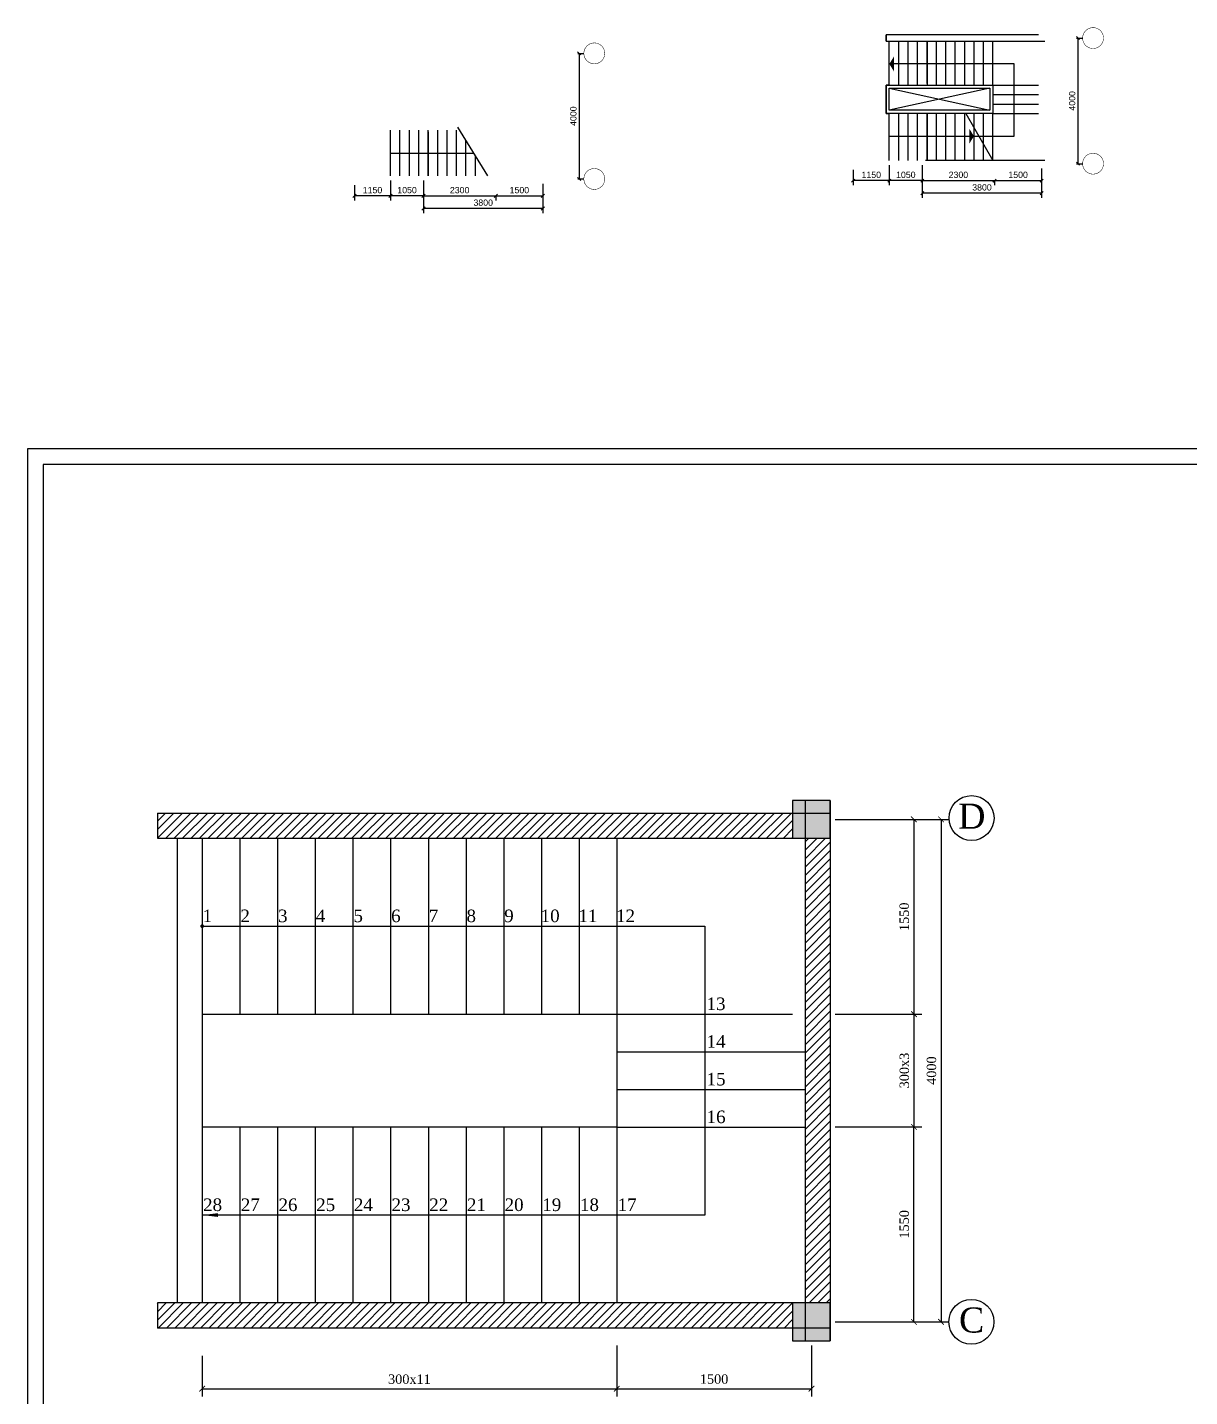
# Model space of a CAD drawing. Header units: millimetres. Extents: x -13160 to 230329, y -20060 to 75228.
# Drawn here: x 146129 to 183138, y 19639 to 63242 of the extents above; entities that cross this region are included whole.
import ezdxf
from ezdxf.enums import TextEntityAlignment as Align

# ---------------------------------------------------------------- set-up
doc = ezdxf.new("R2010")
doc.units = ezdxf.units.MM
doc.header["$LTSCALE"] = 6
for name, color, linetype in [('BAO', 3, 'Continuous'), ('BAODAM', 3, 'Continuous'), ('BAOMANH', 2, 'Continuous'), ('DAI', 4, 'Continuous'), ('HATCH', 5, 'Continuous'), ('KTHUOT', 6, 'Continuous'), ('TEXT', 7, 'Continuous')]:
    doc.layers.add(name, color=color, linetype=linetype)
doc.styles.add('VNI-HELVE', font='')
doc.styles.add('VNI-TIMES', font='')
doc.styles.get('VNI-HELVE').set_extended_font_data('VNI-Helve')
doc.styles.get('VNI-TIMES').set_extended_font_data('VNI-Times')
doc.dimstyles.new('D1', dxfattribs={"dimtxt": 250, "dimasz": 180, "dimexe": 250, "dimexo": 150, "dimgap": 150, "dimtad": 1, "dimdec": 0, "dimtxsty": 'VNI-TIMES', "dimblk": 'ARCHTICK', "dimcen": 2.5, "dimadec": 0, "dimazin": 0, "dimtfac": 1, "dimtdec": 0, "dimtmove": 0, "dimatfit": 3, "dimldrblk": 'ARCHTICK', "dimfxl": 1, "dimarcsym": 0})
doc.dimstyles.new('DIM100S', dxfattribs={"dimscale": 0, "dimtxt": 200, "dimasz": 100, "dimexe": 150, "dimexo": 150, "dimgap": 80, "dimtad": 1, "dimdec": 0, "dimrnd": 50, "dimzin": 0, "dimdsep": 46, "dimtxsty": 'VNI-HELVE', "dimblk1": 'OBLIQUE', "dimblk2": 'OBLIQUE', "dimsah": 1, "dimcen": 0, "dimclrd": 6, "dimclre": 6, "dimclrt": 6, "dimadec": 0, "dimazin": 0, "dimtfac": 1, "dimtdec": 0, "dimtmove": 0, "dimatfit": 3, "dimfxl": 1, "dimtolj": 1, "dimtzin": 0, "dimarcsym": 0})
pattern_1 = [(45, (107303.64, -13353.24), (-134.70384, 134.70384), [])]

# ---------------------------------------------------------------- blocks, each defined once
blk = doc.blocks.new('_ArchTick')
at = {"layer": 'BAOMANH', "color": 0, "const_width": 0.15}
blk.add_lwpolyline([(-0.5, -0.5), (0.5, 0.5)], dxfattribs=at)
blk = doc.blocks.new('*D47')
at = {"layer": 'DEFPOINTS', "color": 0, "linetype": 'Continuous', "ltscale": 4}
for p in [(151695, 21086), (164896, 21268), (164896, 19890)]:
    blk.add_point(p, dxfattribs=at)
at = {"layer": 'KTHUOT', "color": 0, "linetype": 'Continuous', "lineweight": -2, "ltscale": 4, "transparency": 16777216}
for p, q in [((151695, 20936), (151695, 19640)), ((164896, 21118), (164896, 19640)), ((151695, 19890), (164896, 19890))]:
    blk.add_line(p, q, dxfattribs=at)
at = {"layer": 'KTHUOT', "color": 0, "linetype": 'Continuous', "lineweight": -2, "ltscale": 4, "transparency": 16777216, "xscale": 180, "yscale": 180, "zscale": 180, "rotation": 180}
blk.add_blockref('_ArchTick', (151695, 19890), dxfattribs=at)
at = {"layer": 'KTHUOT', "color": 0, "linetype": 'Continuous', "lineweight": -2, "ltscale": 4, "transparency": 16777216, "xscale": 180, "yscale": 180, "zscale": 180}
blk.add_blockref('_ArchTick', (164896, 19890), dxfattribs=at)
at = {"layer": 'KTHUOT', "color": 0, "linetype": 'Continuous', "ltscale": 4, "transparency": 16777216, "insert": (158295, 20193), "char_height": 300, "attachment_point": 5, "style": 'VNI-TIMES'}
blk.add_mtext('300x11', dxfattribs=at)
blk = doc.blocks.new('*D46')
at = {"layer": 'DEFPOINTS', "color": 0, "linetype": 'Continuous', "ltscale": 4}
for p in [(164896, 21418), (171097, 21421), (171097, 19890)]:
    blk.add_point(p, dxfattribs=at)
at = {"layer": 'KTHUOT', "color": 0, "linetype": 'Continuous', "lineweight": -2, "ltscale": 4, "transparency": 16777216}
for p, q in [((164896, 21268), (164896, 19640)), ((171097, 21271), (171097, 19640)), ((164896, 19890), (171097, 19890))]:
    blk.add_line(p, q, dxfattribs=at)
at = {"layer": 'KTHUOT', "color": 0, "linetype": 'Continuous', "lineweight": -2, "ltscale": 4, "transparency": 16777216, "xscale": 180, "yscale": 180, "zscale": 180, "rotation": 180}
blk.add_blockref('_ArchTick', (164896, 19890), dxfattribs=at)
at = {"layer": 'KTHUOT', "color": 0, "linetype": 'Continuous', "lineweight": -2, "ltscale": 4, "transparency": 16777216, "xscale": 180, "yscale": 180, "zscale": 180}
blk.add_blockref('_ArchTick', (171097, 19890), dxfattribs=at)
at = {"layer": 'KTHUOT', "color": 0, "linetype": 'Continuous', "ltscale": 4, "transparency": 16777216, "insert": (167996, 20196), "char_height": 300, "attachment_point": 5, "style": 'VNI-TIMES'}
blk.add_mtext('1500', dxfattribs=at)
blk = doc.blocks.new('*D49')
at = {"layer": 'DEFPOINTS', "color": 0, "linetype": 'Continuous', "ltscale": 4}
for p in [(171697, 28230), (174358, 28230), (171697, 22021)]:
    blk.add_point(p, dxfattribs=at)
at = {"layer": 'KTHUOT', "color": 0, "linetype": 'Continuous', "lineweight": -2, "ltscale": 4, "transparency": 16777216}
for p, q in [((171847, 28230), (174608, 28230)), ((174358, 22021), (174358, 28230)), ((171847, 22021), (174608, 22021))]:
    blk.add_line(p, q, dxfattribs=at)
at = {"layer": 'KTHUOT', "color": 0, "linetype": 'Continuous', "lineweight": -2, "ltscale": 4, "transparency": 16777216, "xscale": 180, "yscale": 180, "zscale": 180}
for p, rotation in [((174358, 28230), 90), ((174358, 22021), 270)]:
    blk.add_blockref('_ArchTick', p, dxfattribs=dict(at, rotation=rotation))
at = {"layer": 'KTHUOT', "color": 0, "linetype": 'Continuous', "ltscale": 4, "transparency": 16777216, "insert": (174052, 25126), "char_height": 300, "attachment_point": 5, "rotation": 90, "style": 'VNI-TIMES'}
blk.add_mtext('1550', dxfattribs=at)
blk = doc.blocks.new('*D48')
at = {"layer": 'DEFPOINTS', "color": 0, "linetype": 'Continuous', "ltscale": 4}
for p in [(171847, 38021), (171847, 22021), (175223, 22021)]:
    blk.add_point(p, dxfattribs=at)
at = {"layer": 'KTHUOT', "color": 0, "linetype": 'Continuous', "lineweight": -2, "ltscale": 4, "transparency": 16777216}
for p, q in [((171997, 38021), (175473, 38021)), ((175223, 38021), (175223, 22021)), ((171997, 22021), (175473, 22021))]:
    blk.add_line(p, q, dxfattribs=at)
at = {"layer": 'KTHUOT', "color": 0, "linetype": 'Continuous', "lineweight": -2, "ltscale": 4, "transparency": 16777216, "xscale": 180, "yscale": 180, "zscale": 180}
for p, rotation in [((175223, 38021), 90), ((175223, 22021), 270)]:
    blk.add_blockref('_ArchTick', p, dxfattribs=dict(at, rotation=rotation))
at = {"layer": 'KTHUOT', "color": 0, "linetype": 'Continuous', "ltscale": 4, "transparency": 16777216, "insert": (174919, 30021), "char_height": 300, "attachment_point": 5, "rotation": 90, "style": 'VNI-TIMES'}
blk.add_mtext('4000', dxfattribs=at)
blk = doc.blocks.new('*D45')
at = {"layer": 'DEFPOINTS', "color": 0, "linetype": 'Continuous', "ltscale": 4}
for p in [(171847, 31819), (171847, 28230), (174358, 28230)]:
    blk.add_point(p, dxfattribs=at)
at = {"layer": 'KTHUOT', "color": 0, "linetype": 'Continuous', "lineweight": -2, "ltscale": 4, "transparency": 16777216}
for p, q in [((171997, 31819), (174608, 31819)), ((174358, 31819), (174358, 28230)), ((171997, 28230), (174608, 28230))]:
    blk.add_line(p, q, dxfattribs=at)
at = {"layer": 'KTHUOT', "color": 0, "linetype": 'Continuous', "lineweight": -2, "ltscale": 4, "transparency": 16777216, "xscale": 180, "yscale": 180, "zscale": 180}
for p, rotation in [((174358, 31819), 90), ((174358, 28230), 270)]:
    blk.add_blockref('_ArchTick', p, dxfattribs=dict(at, rotation=rotation))
at = {"layer": 'KTHUOT', "color": 0, "linetype": 'Continuous', "ltscale": 4, "transparency": 16777216, "insert": (174055, 30024), "char_height": 300, "attachment_point": 5, "rotation": 90, "style": 'VNI-TIMES'}
blk.add_mtext('300x3', dxfattribs=at)
blk = doc.blocks.new('*D44')
at = {"layer": 'DEFPOINTS', "color": 0, "linetype": 'Continuous', "ltscale": 4}
for p in [(171697, 38021), (171697, 31819), (174358, 31819)]:
    blk.add_point(p, dxfattribs=at)
at = {"layer": 'KTHUOT', "color": 0, "linetype": 'Continuous', "lineweight": -2, "ltscale": 4, "transparency": 16777216}
for p, q in [((171847, 38021), (174608, 38021)), ((174358, 38021), (174358, 31819)), ((171847, 31819), (174608, 31819))]:
    blk.add_line(p, q, dxfattribs=at)
at = {"layer": 'KTHUOT', "color": 0, "linetype": 'Continuous', "lineweight": -2, "ltscale": 4, "transparency": 16777216, "xscale": 180, "yscale": 180, "zscale": 180}
for p, rotation in [((174358, 38021), 90), ((174358, 31819), 270)]:
    blk.add_blockref('_ArchTick', p, dxfattribs=dict(at, rotation=rotation))
at = {"layer": 'KTHUOT', "color": 0, "linetype": 'Continuous', "ltscale": 4, "transparency": 16777216, "insert": (174052, 34920), "char_height": 300, "attachment_point": 5, "rotation": 90, "style": 'VNI-TIMES'}
blk.add_mtext('1550', dxfattribs=at)
blk = doc.blocks.new('_OBLIQUE')
at = {"color": 0, "linetype": 'ByBlock'}
blk.add_line((-0.5, -0.5), (0.5, 0.5), dxfattribs=at)
blk = doc.blocks.new('*D51')
at = {"layer": 'BAO', "color": 6, "linetype": 'Continuous', "lineweight": -2, "ltscale": 4}
for p, q in [((163659, 62415), (163849, 62415)), ((163699, 62415), (163699, 58415)), ((163659, 58415), (163849, 58415))]:
    blk.add_line(p, q, dxfattribs=at)
at = {"layer": 'DEFPOINTS', "color": 0, "linetype": 'Continuous', "ltscale": 4}
for p in [(163509, 62415), (163509, 58415), (163699, 58415)]:
    blk.add_point(p, dxfattribs=at)
at = {"layer": 'BAO', "color": 6, "linetype": 'Continuous', "lineweight": -2, "ltscale": 4, "xscale": 100, "yscale": 100, "zscale": 100}
for p, rotation in [((163699, 62415), 90), ((163699, 58415), 270)]:
    blk.add_blockref('_OBLIQUE', p, dxfattribs=dict(at, rotation=rotation))
at = {"layer": 'BAO', "color": 6, "linetype": 'Continuous', "ltscale": 4, "insert": (163516, 60415), "char_height": 200, "attachment_point": 5, "rotation": 90, "style": 'VNI-HELVE'}
blk.add_mtext('\\A1;4000', dxfattribs=at)
blk = doc.blocks.new('*D52')
at = {"layer": 'BAO', "color": 6, "linetype": 'Continuous', "lineweight": -2, "ltscale": 4}
for p, q in [((161047, 57876), (162544, 57876)), ((161047, 57870), (161047, 57726)), ((162544, 57870), (162544, 57726))]:
    blk.add_line(p, q, dxfattribs=at)
at = {"layer": 'DEFPOINTS', "color": 0, "linetype": 'Continuous', "ltscale": 4}
for p in [(161047, 58020), (162544, 58020), (162544, 57876)]:
    blk.add_point(p, dxfattribs=at)
at = {"layer": 'BAO', "color": 6, "linetype": 'Continuous', "lineweight": -2, "ltscale": 4, "xscale": 100, "yscale": 100, "zscale": 100, "rotation": 180}
blk.add_blockref('_OBLIQUE', (161047, 57876), dxfattribs=at)
at = {"layer": 'BAO', "color": 6, "linetype": 'Continuous', "lineweight": -2, "ltscale": 4, "xscale": 100, "yscale": 100, "zscale": 100}
blk.add_blockref('_OBLIQUE', (162544, 57876), dxfattribs=at)
at = {"layer": 'BAO', "color": 6, "linetype": 'Continuous', "ltscale": 4, "insert": (161796, 58059), "char_height": 200, "attachment_point": 5, "style": 'VNI-HELVE'}
blk.add_mtext('\\A1;1500', dxfattribs=at)
blk = doc.blocks.new('*D53')
at = {"layer": 'BAO', "color": 6, "linetype": 'Continuous', "lineweight": -2, "ltscale": 4}
for p, q in [((158744, 58365), (158744, 57726)), ((158744, 57876), (161044, 57876)), ((161044, 57865), (161044, 57726))]:
    blk.add_line(p, q, dxfattribs=at)
at = {"layer": 'DEFPOINTS', "color": 0, "linetype": 'Continuous', "ltscale": 4}
for p in [(158744, 58515), (161044, 58015), (161044, 57876)]:
    blk.add_point(p, dxfattribs=at)
at = {"layer": 'BAO', "color": 6, "linetype": 'Continuous', "lineweight": -2, "ltscale": 4, "xscale": 100, "yscale": 100, "zscale": 100, "rotation": 180}
blk.add_blockref('_OBLIQUE', (158744, 57876), dxfattribs=at)
at = {"layer": 'BAO', "color": 6, "linetype": 'Continuous', "lineweight": -2, "ltscale": 4, "xscale": 100, "yscale": 100, "zscale": 100}
blk.add_blockref('_OBLIQUE', (161044, 57876), dxfattribs=at)
at = {"layer": 'BAO', "color": 6, "linetype": 'Continuous', "ltscale": 4, "insert": (159894, 58059), "char_height": 200, "attachment_point": 5, "style": 'VNI-HELVE'}
blk.add_mtext('\\A1;2300', dxfattribs=at)
blk = doc.blocks.new('*D54')
at = {"layer": 'BAO', "color": 6, "linetype": 'Continuous', "lineweight": -2, "ltscale": 4}
for p, q in [((158744, 58015), (158744, 57326)), ((162544, 58265), (162544, 57326)), ((162544, 57476), (158744, 57476))]:
    blk.add_line(p, q, dxfattribs=at)
at = {"layer": 'DEFPOINTS', "color": 0, "linetype": 'Continuous', "ltscale": 4}
for p in [(158744, 58165), (162544, 58415), (158744, 57476)]:
    blk.add_point(p, dxfattribs=at)
at = {"layer": 'BAO', "color": 6, "linetype": 'Continuous', "lineweight": -2, "ltscale": 4, "xscale": 100, "yscale": 100, "zscale": 100, "rotation": 180}
blk.add_blockref('_OBLIQUE', (158744, 57476), dxfattribs=at)
at = {"layer": 'BAO', "color": 6, "linetype": 'Continuous', "lineweight": -2, "ltscale": 4, "xscale": 100, "yscale": 100, "zscale": 100}
blk.add_blockref('_OBLIQUE', (162544, 57476), dxfattribs=at)
at = {"layer": 'BAO', "color": 6, "linetype": 'Continuous', "ltscale": 4, "insert": (160644, 57659), "char_height": 200, "attachment_point": 5, "style": 'VNI-HELVE'}
blk.add_mtext('\\A1;3800', dxfattribs=at)
blk = doc.blocks.new('*D55')
at = {"layer": 'BAO', "color": 6, "linetype": 'Continuous', "lineweight": -2, "ltscale": 4}
for p, q in [((157694, 58365), (157694, 57726)), ((158744, 58165), (158744, 57726)), ((158744, 57876), (157694, 57876))]:
    blk.add_line(p, q, dxfattribs=at)
at = {"layer": 'DEFPOINTS', "color": 0, "linetype": 'Continuous', "ltscale": 4}
for p in [(157694, 58515), (158744, 58315), (157694, 57876)]:
    blk.add_point(p, dxfattribs=at)
at = {"layer": 'BAO', "color": 6, "linetype": 'Continuous', "lineweight": -2, "ltscale": 4, "xscale": 100, "yscale": 100, "zscale": 100, "rotation": 180}
blk.add_blockref('_OBLIQUE', (157694, 57876), dxfattribs=at)
at = {"layer": 'BAO', "color": 6, "linetype": 'Continuous', "lineweight": -2, "ltscale": 4, "xscale": 100, "yscale": 100, "zscale": 100}
blk.add_blockref('_OBLIQUE', (158744, 57876), dxfattribs=at)
at = {"layer": 'BAO', "color": 6, "linetype": 'Continuous', "ltscale": 4, "insert": (158219, 58059), "char_height": 200, "attachment_point": 5, "style": 'VNI-HELVE'}
blk.add_mtext('\\A1;1050', dxfattribs=at)
blk = doc.blocks.new('*D56')
at = {"layer": 'BAO', "color": 6, "linetype": 'Continuous', "lineweight": -2, "ltscale": 4}
for p, q in [((156544, 58215), (156544, 57726)), ((157694, 58215), (157694, 57726)), ((157694, 57876), (156544, 57876))]:
    blk.add_line(p, q, dxfattribs=at)
at = {"layer": 'DEFPOINTS', "color": 0, "linetype": 'Continuous', "ltscale": 4}
for p in [(156544, 58365), (157694, 58365), (156544, 57876)]:
    blk.add_point(p, dxfattribs=at)
at = {"layer": 'BAO', "color": 6, "linetype": 'Continuous', "lineweight": -2, "ltscale": 4, "xscale": 100, "yscale": 100, "zscale": 100, "rotation": 180}
blk.add_blockref('_OBLIQUE', (156544, 57876), dxfattribs=at)
at = {"layer": 'BAO', "color": 6, "linetype": 'Continuous', "lineweight": -2, "ltscale": 4, "xscale": 100, "yscale": 100, "zscale": 100}
blk.add_blockref('_OBLIQUE', (157694, 57876), dxfattribs=at)
at = {"layer": 'BAO', "color": 6, "linetype": 'Continuous', "ltscale": 4, "insert": (157119, 58059), "char_height": 200, "attachment_point": 5, "style": 'VNI-HELVE'}
blk.add_mtext('\\A1;1150', dxfattribs=at)
blk = doc.blocks.new('*D57')
at = {"layer": 'BAO', "color": 6, "linetype": 'Continuous', "lineweight": -2, "ltscale": 4}
for p, q in [((179540, 62902), (179731, 62902)), ((179581, 62902), (179581, 58902)), ((179540, 58902), (179731, 58902))]:
    blk.add_line(p, q, dxfattribs=at)
at = {"layer": 'DEFPOINTS', "color": 0, "linetype": 'Continuous', "ltscale": 4}
for p in [(179390, 62902), (179390, 58902), (179581, 58902)]:
    blk.add_point(p, dxfattribs=at)
at = {"layer": 'BAO', "color": 6, "linetype": 'Continuous', "lineweight": -2, "ltscale": 4, "xscale": 100, "yscale": 100, "zscale": 100}
for p, rotation in [((179581, 62902), 90), ((179581, 58902), 270)]:
    blk.add_blockref('_OBLIQUE', p, dxfattribs=dict(at, rotation=rotation))
at = {"layer": 'BAO', "color": 6, "linetype": 'Continuous', "ltscale": 4, "insert": (179398, 60902), "char_height": 200, "attachment_point": 5, "rotation": 90, "style": 'VNI-HELVE'}
blk.add_mtext('\\A1;4000', dxfattribs=at)
blk = doc.blocks.new('*D58')
at = {"layer": 'BAO', "color": 6, "linetype": 'Continuous', "lineweight": -2, "ltscale": 4}
for p, q in [((174626, 58852), (174626, 58213)), ((174626, 58363), (176926, 58363)), ((176926, 58352), (176926, 58213))]:
    blk.add_line(p, q, dxfattribs=at)
at = {"layer": 'DEFPOINTS', "color": 0, "linetype": 'Continuous', "ltscale": 4}
for p in [(174626, 59002), (176926, 58502), (176926, 58363)]:
    blk.add_point(p, dxfattribs=at)
at = {"layer": 'BAO', "color": 6, "linetype": 'Continuous', "lineweight": -2, "ltscale": 4, "xscale": 100, "yscale": 100, "zscale": 100, "rotation": 180}
blk.add_blockref('_OBLIQUE', (174626, 58363), dxfattribs=at)
at = {"layer": 'BAO', "color": 6, "linetype": 'Continuous', "lineweight": -2, "ltscale": 4, "xscale": 100, "yscale": 100, "zscale": 100}
blk.add_blockref('_OBLIQUE', (176926, 58363), dxfattribs=at)
at = {"layer": 'BAO', "color": 6, "linetype": 'Continuous', "ltscale": 4, "insert": (175776, 58546), "char_height": 200, "attachment_point": 5, "style": 'VNI-HELVE'}
blk.add_mtext('\\A1;2300', dxfattribs=at)
blk = doc.blocks.new('*D59')
at = {"layer": 'BAO', "color": 6, "linetype": 'Continuous', "lineweight": -2, "ltscale": 4}
for p, q in [((176929, 58363), (178426, 58363)), ((176929, 58357), (176929, 58213)), ((178426, 58357), (178426, 58213))]:
    blk.add_line(p, q, dxfattribs=at)
at = {"layer": 'DEFPOINTS', "color": 0, "linetype": 'Continuous', "ltscale": 4}
for p in [(176929, 58507), (178426, 58507), (178426, 58363)]:
    blk.add_point(p, dxfattribs=at)
at = {"layer": 'BAO', "color": 6, "linetype": 'Continuous', "lineweight": -2, "ltscale": 4, "xscale": 100, "yscale": 100, "zscale": 100, "rotation": 180}
blk.add_blockref('_OBLIQUE', (176929, 58363), dxfattribs=at)
at = {"layer": 'BAO', "color": 6, "linetype": 'Continuous', "lineweight": -2, "ltscale": 4, "xscale": 100, "yscale": 100, "zscale": 100}
blk.add_blockref('_OBLIQUE', (178426, 58363), dxfattribs=at)
at = {"layer": 'BAO', "color": 6, "linetype": 'Continuous', "ltscale": 4, "insert": (177677, 58546), "char_height": 200, "attachment_point": 5, "style": 'VNI-HELVE'}
blk.add_mtext('\\A1;1500', dxfattribs=at)
blk = doc.blocks.new('*D60')
at = {"layer": 'BAO', "color": 6, "linetype": 'Continuous', "lineweight": -2, "ltscale": 4}
for p, q in [((173576, 58852), (173576, 58213)), ((174626, 58652), (174626, 58213)), ((174626, 58363), (173576, 58363))]:
    blk.add_line(p, q, dxfattribs=at)
at = {"layer": 'DEFPOINTS', "color": 0, "linetype": 'Continuous', "ltscale": 4}
for p in [(173576, 59002), (174626, 58802), (173576, 58363)]:
    blk.add_point(p, dxfattribs=at)
at = {"layer": 'BAO', "color": 6, "linetype": 'Continuous', "lineweight": -2, "ltscale": 4, "xscale": 100, "yscale": 100, "zscale": 100, "rotation": 180}
blk.add_blockref('_OBLIQUE', (173576, 58363), dxfattribs=at)
at = {"layer": 'BAO', "color": 6, "linetype": 'Continuous', "lineweight": -2, "ltscale": 4, "xscale": 100, "yscale": 100, "zscale": 100}
blk.add_blockref('_OBLIQUE', (174626, 58363), dxfattribs=at)
at = {"layer": 'BAO', "color": 6, "linetype": 'Continuous', "ltscale": 4, "insert": (174101, 58546), "char_height": 200, "attachment_point": 5, "style": 'VNI-HELVE'}
blk.add_mtext('\\A1;1050', dxfattribs=at)
blk = doc.blocks.new('*D61')
at = {"layer": 'BAO', "color": 6, "linetype": 'Continuous', "lineweight": -2, "ltscale": 4}
for p, q in [((172426, 58702), (172426, 58213)), ((173576, 58702), (173576, 58213)), ((173576, 58363), (172426, 58363))]:
    blk.add_line(p, q, dxfattribs=at)
at = {"layer": 'DEFPOINTS', "color": 0, "linetype": 'Continuous', "ltscale": 4}
for p in [(172426, 58852), (173576, 58852), (172426, 58363)]:
    blk.add_point(p, dxfattribs=at)
at = {"layer": 'BAO', "color": 6, "linetype": 'Continuous', "lineweight": -2, "ltscale": 4, "xscale": 100, "yscale": 100, "zscale": 100, "rotation": 180}
blk.add_blockref('_OBLIQUE', (172426, 58363), dxfattribs=at)
at = {"layer": 'BAO', "color": 6, "linetype": 'Continuous', "lineweight": -2, "ltscale": 4, "xscale": 100, "yscale": 100, "zscale": 100}
blk.add_blockref('_OBLIQUE', (173576, 58363), dxfattribs=at)
at = {"layer": 'BAO', "color": 6, "linetype": 'Continuous', "ltscale": 4, "insert": (173001, 58546), "char_height": 200, "attachment_point": 5, "style": 'VNI-HELVE'}
blk.add_mtext('\\A1;1150', dxfattribs=at)
blk = doc.blocks.new('*D62')
at = {"layer": 'BAO', "color": 6, "linetype": 'Continuous', "lineweight": -2, "ltscale": 4}
for p, q in [((174626, 58502), (174626, 57813)), ((178426, 58752), (178426, 57813)), ((178426, 57963), (174626, 57963))]:
    blk.add_line(p, q, dxfattribs=at)
at = {"layer": 'DEFPOINTS', "color": 0, "linetype": 'Continuous', "ltscale": 4}
for p in [(178426, 58902), (174626, 58652), (174626, 57963)]:
    blk.add_point(p, dxfattribs=at)
at = {"layer": 'BAO', "color": 6, "linetype": 'Continuous', "lineweight": -2, "ltscale": 4, "xscale": 100, "yscale": 100, "zscale": 100, "rotation": 180}
blk.add_blockref('_OBLIQUE', (174626, 57963), dxfattribs=at)
at = {"layer": 'BAO', "color": 6, "linetype": 'Continuous', "lineweight": -2, "ltscale": 4, "xscale": 100, "yscale": 100, "zscale": 100}
blk.add_blockref('_OBLIQUE', (178426, 57963), dxfattribs=at)
at = {"layer": 'BAO', "color": 6, "linetype": 'Continuous', "ltscale": 4, "insert": (176526, 58146), "char_height": 200, "attachment_point": 5, "style": 'VNI-HELVE'}
blk.add_mtext('\\A1;3800', dxfattribs=at)

msp = doc.modelspace()

# ---------------------------------------------------------------- hatches: boundary and pattern name
at = {"layer": 'HATCH', "linetype": 'Continuous', "ltscale": 4}
h = msp.add_hatch(dxfattribs=at)
h.set_pattern_fill('ANSI31', color=5, scale=60, style=0)
h.set_pattern_definition(pattern_1)
h.paths.add_polyline_path([(150269.3, 38221), (150269.3, 37421), (170497, 37421), (170497, 38221)])
h = msp.add_hatch(dxfattribs=at)
h.set_pattern_fill('ANSI31', color=5, scale=60, style=0)
h.set_pattern_definition(pattern_1)
h.paths.add_polyline_path([(170897, 22621), (171697, 22621), (171697, 37421), (170897, 37421)])
h = msp.add_hatch(dxfattribs=at)
h.set_pattern_fill('ANSI31', color=5, scale=60, style=0)
h.set_pattern_definition(pattern_1)
h.paths.add_polyline_path([(170497, 21821), (170497, 22621), (150269.3, 22621), (150269.3, 21821)])

# ---------------------------------------------------------------- linework, layer by layer
at = {"layer": 'BAO', "color": 3, "linetype": 'Continuous'}
for p, q in [((173476.1, 63002.3), (173476.1, 62802.3)), ((173476.1, 62802.3), (173476.1, 63002.3)), ((178325.8, 63002), (173476.1, 63002.3)), ((178325.9, 63002), (173476.1, 63002.3)), ((173476.1, 62802.3), (174775.9, 62802)), ((173576.1, 61402), (173576.1, 62802.3)), ((173876.1, 61402), (173876.1, 62802.3)), ((174176.1, 61402), (174176.1, 62802.3)), ((174476.1, 61402), (174476.1, 62802.3)), ((174775.9, 62802), (174775.9, 61402)), ((174775.9, 61452), (174775.9, 62802)), ((174775.9, 62802), (178526.1, 62802)), ((175075.9, 61402), (175075.9, 62802)), ((175375.9, 61402), (175375.9, 62802)), ((175675.9, 61402), (175675.9, 62802)), ((175975.9, 61402), (175975.9, 62802)), ((176275.9, 61402), (176275.9, 62802)), ((176575.9, 61402), (176575.9, 62802)), ((176875.9, 61402), (176875.9, 62802)), ((173576.1, 61402), (173476.1, 61402)), ((173476.1, 61402), (173476.1, 60502)), ((176775.9, 61302), (173576.1, 60602)), ((173576.1, 61302), (176775.9, 60602)), ((176875.9, 61402), (178325.9, 61402)), ((176875.9, 61102), (178325.9, 61102)), ((176875.9, 60802), (178325.9, 60802)), ((173476.1, 60502), (173576.1, 60502)), ((173575.9, 59002), (173575.9, 60502)), ((173875.9, 59002), (173875.9, 60502)), ((174175.9, 59002), (174175.9, 60502)), ((174475.9, 59002), (174475.9, 60502)), ((174775.9, 60502), (174775.9, 59002)), ((174775.9, 59002), (174775.9, 60502)), ((175075.9, 59002), (175075.9, 60502)), ((175375.9, 59002), (175375.9, 60502)), ((175675.9, 59002), (175675.9, 60502)), ((175975.9, 59002), (175975.9, 60502)), ((176007, 60502), (176875.9, 59002)), ((176007, 60502), (176875.9, 59002)), ((176275.9, 59002), (176275.9, 60502)), ((176575.9, 59002), (176575.9, 60502)), ((176875.9, 60502), (178325.9, 60502)), ((176875.9, 59002), (176875.9, 60502)), ((157694.4, 58515), (157694.4, 59965)), ((157994.4, 58515), (157994.4, 59965)), ((158294.4, 58515), (158294.4, 59965)), ((158594.4, 58515), (158594.4, 59965)), ((158894.4, 58515), (158894.4, 59965)), ((158894.4, 59915), (158894.4, 58515)), ((159194.4, 58515), (159194.4, 59965)), ((159494.4, 58515), (159494.4, 59964.9)), ((159794.4, 58515), (159794.4, 59964.9)), ((160794.2, 58515), (159835.7, 60064.9)), ((160094.4, 58515), (160094.4, 59646.7)), ((157694.4, 59240), (160345.9, 59240)), ((160394.4, 58515), (160394.4, 59161.6)), ((178525.9, 59002), (174725.8, 59002))]:
    msp.add_line(p, q, dxfattribs=at)
at = {"layer": 'BAO', "color": 3, "linetype": 'Continuous', "const_width": 15}
for points in [[(179730.8, 62902.2, 1), (180395.8, 62902.2, 1)], [(163849.2, 62415.2, 1), (164514.2, 62415.2, 1)], [(179730.8, 58902, 1), (180395.8, 58902, 1)], [(163849.2, 58415, 1), (164514.2, 58415, 1)]]:
    msp.add_lwpolyline(points, format="xyb", close=True, dxfattribs=at)
at = {"layer": 'BAO', "color": 3, "linetype": 'Continuous'}
msp.add_lwpolyline([(173575.9, 59777), (177550.9, 59777), (177550.9, 62077), (173576.1, 62077)], dxfattribs=at)
for points in [[(173476.1, 61402), (176875.9, 61402), (176875.9, 60502), (173476.1, 60502)], [(173576.1, 61302), (176775.9, 61302), (176775.9, 60602), (173576.1, 60602)]]:
    msp.add_lwpolyline(points, close=True, dxfattribs=at)
for points in [[(173726.1, 62077), (173576.1, 62077), (173726.1, 62318.6)], [(173726.1, 62077), (173576.1, 62077), (173726.1, 61835.3)], [(176121, 59777), (176271, 59777), (176121, 60018.6)], [(176121, 59777), (176271, 59777), (176121, 59535.3)]]:
    msp.add_solid(points, dxfattribs=at)
at = {"layer": 'BAODAM', "color": 3, "linetype": 'Continuous'}
for p, q in [((170897, 38621), (170897, 21421)), ((171697, 38621), (171697, 21421)), ((150269.3, 38221), (171697, 38221)), ((150269.3, 38221), (150269.3, 37421)), ((150269.3, 37421), (171697, 37421)), ((150895.9, 37421), (150895.9, 22621)), ((151695.9, 37421), (151695.9, 22621)), ((152897, 37421), (152897, 31821)), ((154097, 37421), (154097, 31821)), ((155297, 37421), (155297, 31821)), ((156497, 37421), (156497, 31821)), ((157697, 37421), (157697, 31821)), ((158897, 37421), (158897, 31821)), ((160097, 37421), (160097, 31821)), ((161297, 37421), (161297, 31821)), ((162497, 37421), (162497, 31821)), ((163697, 37421), (163697, 31821)), ((164897, 37421), (164897, 28221)), ((151695.9, 31821), (164897, 31821)), ((164897, 31821), (170497, 31821)), ((164897, 30621), (170897, 30621)), ((164897, 29421), (170897, 29421)), ((164897, 28221), (151695.9, 28221)), ((152897, 28221), (152897, 22621)), ((154097, 28221), (154097, 22621)), ((155297, 28221), (155297, 22621)), ((156497, 28221), (156497, 22621)), ((157697, 28221), (157697, 22621)), ((158897, 28221), (158897, 22621)), ((160097, 28221), (160097, 22621)), ((161297, 28221), (161297, 22621)), ((162497, 28221), (162497, 22621)), ((163697, 28221), (163697, 22621)), ((164897, 28221), (164897, 22621)), ((164897, 28221), (170897, 28221)), ((171697, 22621), (150269.3, 22621)), ((150269.3, 22621), (150269.3, 21821)), ((171697, 21821), (150269.3, 21821))]:
    msp.add_line(p, q, dxfattribs=at)
for points in [[(170497, 37421), (171697, 37421), (171697, 38621), (170497, 38621)], [(170497, 21421), (171697, 21421), (171697, 22621), (170497, 22621)]]:
    msp.add_lwpolyline(points, close=True, dxfattribs=at)
for centre in [(176193.7, 38064.6), (176188.7, 22021)]:
    msp.add_circle(centre, 715.7, dxfattribs=at)
for points in [[(170497, 37421), (171697, 37421), (170497, 38621), (171697, 38621)], [(170497, 21421), (171697, 21421), (170497, 22621), (171697, 22621)]]:
    msp.add_solid(points, dxfattribs=at)
at = {"layer": 'DAI', "color": 4, "linetype": 'Continuous', "ltscale": 4}
for p, q in [((151695.9, 34621), (167697, 34621)), ((167697, 34621), (167697, 25421)), ((167697, 25421), (151695.9, 25421))]:
    msp.add_line(p, q, dxfattribs=at)
for points in [[(146129.4, -9580.2), (230329.4, -9580.2), (230329.4, 49819.8), (146129.4, 49819.8)], [(146629.4, -9080.2), (229829.4, -9080.2), (229829.4, 49319.8), (146629.4, 49319.8)]]:
    msp.add_lwpolyline(points, close=True, dxfattribs=at)
at = {"layer": 'DAI', "color": 4, "linetype": 'Continuous', "ltscale": 4, "const_width": 60}
msp.add_lwpolyline([(151665.9, 34621, 1), (151725.9, 34621, 1)], format="xyb", close=True, dxfattribs=at)
at = {"layer": 'DAI', "color": 4, "linetype": 'Continuous', "ltscale": 4}
msp.add_lwpolyline([(151695.9, 25421, 0, 120, 0), (152203.8, 25421, 120, 120, 0)], format="xyseb", dxfattribs=at)

# ---------------------------------------------------------------- texts
at = {"layer": 'DAI', "color": 4, "linetype": 'Continuous', "ltscale": 4, "style": 'VNI-TIMES'}
for s, p in [('1', (151862.2, 34949.2)), ('2', (153063.3, 34949.2)), ('3', (154263.3, 34949.2)), ('4', (155463.3, 34949.2)), ('5', (156663.3, 34949.2)), ('6', (157863.3, 34949.2)), ('7', (159063.3, 34949.2)), ('8', (160263.3, 34949.2)), ('9', (161463.3, 34949.2)), ('10', (162776.1, 34949.2)), ('11', (163976.1, 34949.2)), ('12', (165176.1, 34949.2)), ('13', (168059.5, 32149.2)), ('14', (168059.5, 30949.2)), ('15', (168059.5, 29749.2)), ('16', (168059.5, 28549.2)), ('28', (152026.9, 25749.2)), ('27', (153227.9, 25749.2)), ('26', (154427.9, 25749.2)), ('25', (155627.9, 25749.2)), ('24', (156827.9, 25749.2)), ('23', (158027.9, 25749.2)), ('22', (159227.9, 25749.2)), ('21', (160427.9, 25749.2)), ('20', (161627.9, 25749.2)), ('19', (162827.9, 25749.2)), ('18', (164027.9, 25749.2)), ('17', (165227.9, 25749.2))]:
    msp.add_text(s, height=400, dxfattribs=at).set_placement(p, align=Align.MIDDLE_CENTER)
at = {"layer": 'TEXT', "color": 7, "linetype": 'Continuous', "style": 'VNI-TIMES'}
for s, p in [('D', (176202.1, 38123)), ('C', (176197.2, 22079.3))]:
    msp.add_text(s, height=800, dxfattribs=at).set_placement(p, align=Align.MIDDLE_CENTER)

# ---------------------------------------------------------------- dimensions: what is measured, and where the dimension line sits
at = {"layer": 'BAO', "linetype": 'Continuous'}
for base, p1, p2, picture, middle in [((179580.8, 58902), (179390.5, 62902.2), (179390.5, 58902), '*D57', (179398, 60902.1)), ((163699.2, 58415), (163508.9, 62415.2), (163508.9, 58415), '*D51', (163516.4, 60415.1))]:
    dim = msp.add_linear_dim(base=base, p1=p1, p2=p2, angle=90, dimstyle='DIM100S', override={"dimscale": 1, "dimblk": 'ArchTick'}, dxfattribs=at)
    dim.commit()
    dim.dimension.update_dxf_attribs({"geometry": picture, "text_midpoint": middle})
for base, p1, p2, picture, middle in [((173575.9, 58362.9), (174625.9, 58802), (173575.9, 59002), '*D60', (174100.9, 58545.6)), ((176925.8, 58362.9), (174625.9, 59002), (176925.8, 58502), '*D58', (175775.8, 58545.6)), ((174625.9, 57962.8), (178425.8, 58902), (174625.9, 58652), '*D62', (176525.8, 58145.6)), ((157694.4, 57875.9), (158744.3, 58315), (157694.4, 58515), '*D55', (158219.3, 58058.6)), ((161044.2, 57875.9), (158744.3, 58515), (161044.2, 58015), '*D53', (159894.3, 58058.6)), ((172425.8, 58362.9), (173575.9, 58852), (172425.8, 58852), '*D61', (173000.9, 58545.6)), ((178425.8, 58362.9), (176928.7, 58506.6), (178425.8, 58506.6), '*D59', (177677.2, 58545.6)), ((156544.2, 57875.9), (157694.4, 58365), (156544.2, 58365), '*D56', (157119.3, 58058.6)), ((158744.3, 57475.8), (162544.2, 58415), (158744.3, 58165), '*D54', (160644.3, 57658.6)), ((162544.2, 57875.9), (161047.1, 58019.6), (162544.2, 58019.6), '*D52', (161795.7, 58058.6))]:
    dim = msp.add_linear_dim(base=base, p1=p1, p2=p2, dimstyle='DIM100S', override={"dimscale": 1, "dimblk": 'ArchTick'}, dxfattribs=at)
    dim.commit()
    dim.dimension.update_dxf_attribs({"geometry": picture, "text_midpoint": middle})
at = {"layer": 'KTHUOT', "color": 6, "linetype": 'Continuous', "ltscale": 4}
for base, p1, p2, text, picture, middle in [((174358.1, 31818.5), (171697, 38021), (171697, 31818.5), '1550', '*D44', (174052.1, 34919.7)), ((175223, 22021), (171847, 38021), (171847, 22021), '4000', '*D48', (174919.4, 30021)), ((174358.1, 28230.1), (171847, 31818.5), (171847, 28230.1), '300x3', '*D45', (174054.6, 30024.3)), ((174358.1, 28230.1), (171697, 22021), (171697, 28230.1), '1550', '*D49', (174052.1, 25125.5))]:
    dim = msp.add_linear_dim(base=base, p1=p1, p2=p2, angle=90, text=text, dimstyle='D1', override={"dimtxt": 300}, dxfattribs=at)
    dim.commit()
    dim.dimension.update_dxf_attribs({"geometry": picture, "text_midpoint": middle})
for base, p1, p2, text, picture, middle in [((171097, 19889.7), (164895.9, 21418), (171097, 21421), '1500', '*D46', (167996.5, 20195.7)), ((164895.9, 19889.7), (151694.8, 21086.5), (164895.9, 21268), '300x11', '*D47', (158295.4, 20193.2))]:
    dim = msp.add_linear_dim(base=base, p1=p1, p2=p2, text=text, dimstyle='D1', override={"dimtxt": 300}, dxfattribs=at)
    dim.commit()
    dim.dimension.update_dxf_attribs({"geometry": picture, "text_midpoint": middle})

doc.saveas('drawing.dxf')
